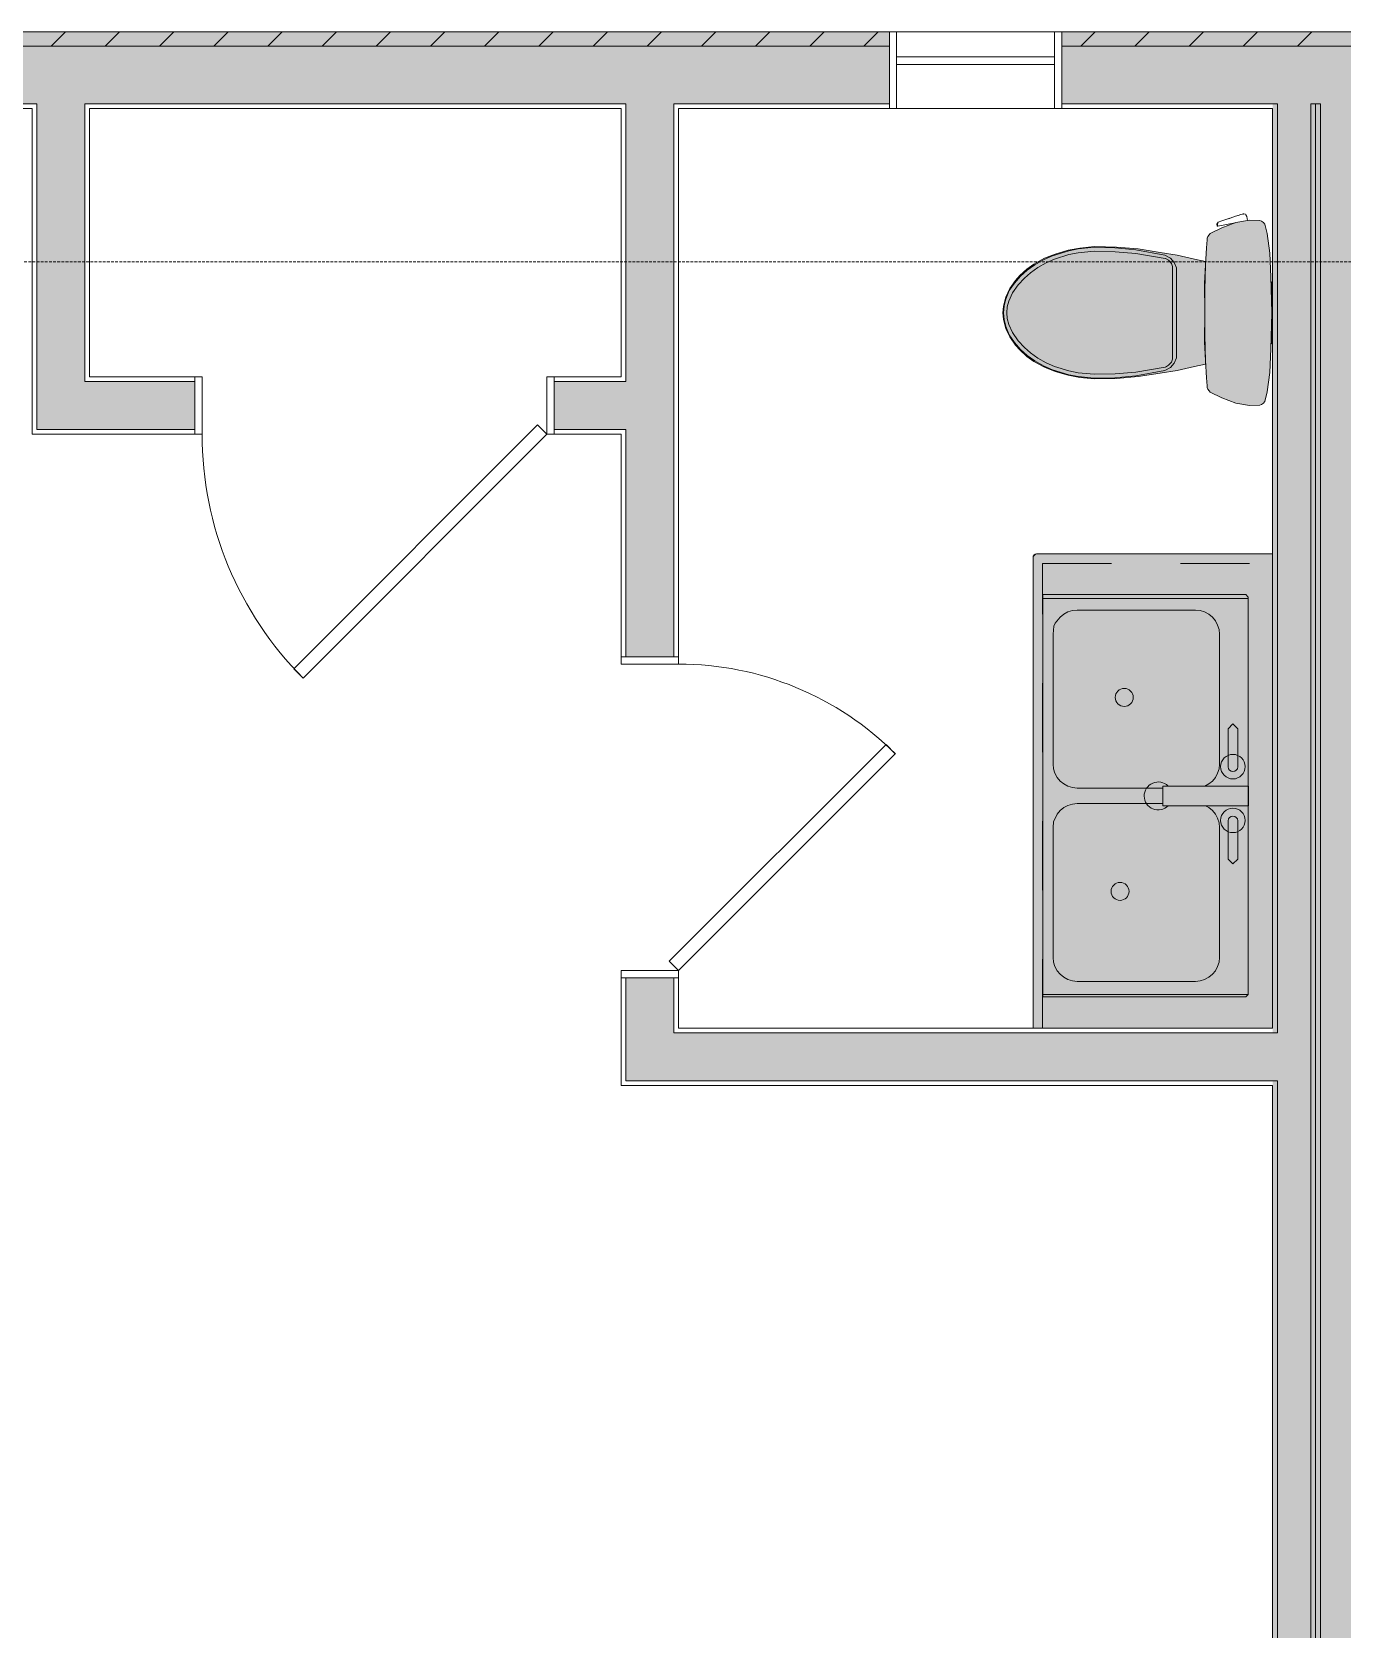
# Model space of a CAD drawing. Header units: inches. Extents: x 99 to 15695, y -7208 to 2559.
# Drawn here: x 8073.6 to 8210.4, y -4565.7 to -4399 of the extents above; entities that cross this region are included whole.
import ezdxf

# ---------------------------------------------------------------- set-up
doc = ezdxf.new("R2010")
doc.units = ezdxf.units.IN
doc.header["$LTSCALE"] = 96
doc.header["$MEASUREMENT"] = 0
doc.linetypes.add('Dash', pattern=[0.225, 0.15, -0.075])
doc.linetypes.add('Dot', pattern=[0.15, 0.075, -0.075])
for name, color, linetype, lineweight, true_color in [('Cabinets_  Base', 7, 'Dot', 5, 0xd4b6b5), ('Cabinets_ Countertops', 7, 'Continuous', 5, 0x804040), ('CAD_  Default', 7, 'Continuous', 18, 0x000000), ('Hatch', 7, 'Continuous', 0, 0x919191)]:
    doc.layers.add(name, color=color, linetype=linetype, lineweight=lineweight, true_color=true_color)
for name, color, linetype, lineweight in [('Doors', 5, 'Continuous', 5), ('Fixtures_ Interior', 231, 'Continuous', 0), ('Walls_  Normal', 6, 'Continuous', 13), ('Windows', 5, 'Continuous', 5)]:
    doc.layers.add(name, color=color, linetype=linetype, lineweight=lineweight)

# ---------------------------------------------------------------- blocks, each defined once
blk = doc.blocks.new('Double Sink Wide')
at = {"layer": 'Fixtures_ Interior', "color": 17, "lineweight": 0, "true_color": 0x804040, "transparency": 33554687}
blk.add_line((-18.03, 1.31), (-17.7, 1.16), dxfattribs=at)
for points in [[(-21, 21.2), (-20.75, 21.45), (20.75, 21.45), (21, 21.2), (21, 0.06), (20.94, 0), (-20.94, 0), (-21, 0.06)], [(1.04, 21.49), (1.04, 12.55), (-1.02, 12.55), (-1.02, 21.49)]]:
    blk.add_lwpolyline(points, close=True, dxfattribs=at)
for points in [[(-7, 19.34), (-7.5, 19.84), (-7, 20.36), (-3.02, 20.36, -0.983051), (-3.02, 19.34)], [(2.62, 19.34, -0.983051), (2.62, 20.36), (6.61, 20.36), (7.1, 19.84), (6.61, 19.34)]]:
    blk.add_lwpolyline(points, format="xyb", close=True, dxfattribs=at)
for points in [[(-1.02, 16.93), (-1.23, 17.34), (-1.54, 17.71), (-1.92, 18.02), (-2.35, 18.26), (-2.82, 18.4), (-3.31, 18.45), (-16.88, 18.45), (-17.36, 18.4), (-17.83, 18.26), (-18.27, 18.02), (-18.64, 17.71), (-18.95, 17.34), (-19.19, 16.9), (-19.33, 16.43), (-19.38, 15.95), (-19.38, 3.58), (-19.33, 3.09), (-19.19, 2.62), (-18.95, 2.19), (-18.64, 1.81), (-18.03, 1.31)], [(1.93, 1.49), (2.72, 1.14), (3.31, 1.08), (16.88, 1.08), (17.36, 1.13), (17.83, 1.27), (18.27, 1.5), (18.64, 1.81), (18.95, 2.19), (19.19, 2.62), (19.33, 3.09), (19.38, 3.58), (19.38, 15.95), (19.33, 16.43), (19.19, 16.9), (18.95, 17.34), (18.64, 17.71), (18.27, 18.02), (17.83, 18.26), (17.36, 18.4), (16.88, 18.45), (3.31, 18.45), (2.82, 18.4), (2.35, 18.26), (1.92, 18.02), (1.54, 17.71), (1.23, 17.34), (1.04, 16.98)], [(-17.7, 1.16), (-16.88, 1.08), (-3.31, 1.08), (-2.82, 1.13), (-2.35, 1.27), (-1.92, 1.5), (-1.54, 1.81), (-1.23, 2.19), (-1, 2.62), (-0.86, 3.09), (-0.81, 3.58), (-0.81, 12.55)], [(0.81, 12.55), (0.81, 3.58), (0.86, 3.09), (1, 2.62), (1.23, 2.19), (1.54, 1.81), (1.92, 1.5)]]:
    blk.add_lwpolyline(points, dxfattribs=at)
for centre, radius in [((-3.04, 19.85), 1.28), ((2.57, 19.85), 1.28), ((-10.27, 8.51), 0.938), ((9.98, 8.07), 0.938)]:
    blk.add_circle(centre, radius, dxfattribs=at)
blk.add_arc((0.02, 12.05), 1.46, 135.5733, 45.5888, dxfattribs=at)
blk = doc.blocks.new('ADA Toilet')
at = {"layer": 'Fixtures_ Interior', "true_color": 0xffffff, "transparency": 33554687}
h = blk.add_hatch(color=7, dxfattribs=at)
h.dxf.hatch_style = 1
h.paths.add_polyline_path([(-2.364, 6.81), (-2.347, 6.857), (-2.315, 6.906), (-2.278, 6.936), (-2.274, 6.939), (-2.264, 6.943), (-2.234, 6.954), (-2.017, 7.008), (-1.498, 7.074), (-0.873, 7.106), (0.082, 7.124), (1.036, 7.106), (1.661, 7.074), (2.18, 7.008), (2.397, 6.954), (2.427, 6.943), (2.437, 6.939), (2.441, 6.936), (2.478, 6.906), (2.51, 6.857), (2.527, 6.81), (2.54, 6.532), (2.475, 6.177), (2.335, 5.806), (2.182, 5.498), (2.151, 5.463), (2.106, 5.432), (2.062, 5.416), (2.058, 5.415), (2.047, 5.414), (2.016, 5.411), (1.804, 5.4), (1.35, 5.367), (0.854, 5.347), (0.082, 5.351), (-0.691, 5.347), (-1.187, 5.367), (-1.641, 5.4), (-1.853, 5.411), (-1.884, 5.414), (-1.895, 5.415), (-1.899, 5.416), (-1.943, 5.432), (-1.988, 5.463), (-2.019, 5.498), (-2.172, 5.806), (-2.312, 6.177), (-2.377, 6.532)])
h = blk.add_hatch(color=7, dxfattribs=at)
h.dxf.hatch_style = 1
edge = h.paths.add_edge_path()
edge.add_line((-1.281, 5.374), (-1.344, 5.076))
edge.add_line((-1.344, 5.076), (-1.444, 4.622))
edge.add_line((-1.444, 4.622), (-1.516, 4.167))
edge.add_line((-1.516, 4.167), (-1.611, 3.588))
edge.add_line((-1.611, 3.588), (-1.66, 3.009))
edge.add_line((-1.66, 3.009), (-1.673, 2.43))
edge.add_line((-1.673, 2.43), (-1.634, 2.036))
edge.add_line((-1.634, 2.036), (-1.575, 1.726))
edge.add_line((-1.575, 1.726), (-1.476, 1.386))
edge.add_line((-1.476, 1.386), (-1.364, 1.099))
edge.add_line((-1.364, 1.099), (-1.208, 0.821))
edge.add_line((-1.208, 0.821), (-1.074, 0.635))
edge.add_line((-1.074, 0.635), (-0.905, 0.447))
edge.add_line((-0.905, 0.447), (-0.774, 0.335))
edge.add_line((-0.774, 0.335), (-0.559, 0.185))
edge.add_line((-0.559, 0.185), (-0.332, 0.077))
edge.add_line((-0.332, 0.077), (-0.096, 0.02))
edge.add_line((-0.096, 0.02), (0.082, 0))
edge.add_line((0.082, 0), (0.26, 0.02))
edge.add_line((0.26, 0.02), (0.495, 0.077))
edge.add_line((0.495, 0.077), (0.722, 0.185))
edge.add_line((0.722, 0.185), (0.937, 0.335))
edge.add_line((0.937, 0.335), (1.068, 0.447))
edge.add_line((1.068, 0.447), (1.237, 0.635))
edge.add_line((1.237, 0.635), (1.371, 0.821))
edge.add_line((1.371, 0.821), (1.527, 1.099))
edge.add_line((1.527, 1.099), (1.639, 1.386))
edge.add_line((1.639, 1.386), (1.738, 1.726))
edge.add_line((1.738, 1.726), (1.797, 2.036))
edge.add_line((1.797, 2.036), (1.836, 2.43))
edge.add_line((1.836, 2.43), (1.823, 3.009))
edge.add_line((1.823, 3.009), (1.774, 3.588))
edge.add_line((1.774, 3.588), (1.679, 4.167))
edge.add_line((1.679, 4.167), (1.608, 4.622))
edge.add_line((1.608, 4.622), (1.507, 5.076))
edge.add_line((1.507, 5.076), (1.444, 5.374))
edge.add_arc((0.082, 45.43), 40.08, 268.0517, 271.9483, ccw=False)
at = {"layer": 'Fixtures_ Interior', "color": 17, "true_color": 0x804040, "transparency": 33554687}
blk.add_line((-2.217, 5.695), (-2.304, 6.157), dxfattribs=at)
for points in [[(-2.364, 6.81), (-2.347, 6.857), (-2.315, 6.906), (-2.278, 6.936), (-2.274, 6.939), (-2.264, 6.943), (-2.234, 6.954), (-2.017, 7.008), (-1.498, 7.074), (-0.873, 7.106), (0.082, 7.124), (1.036, 7.106), (1.661, 7.074), (2.18, 7.008), (2.397, 6.954), (2.427, 6.943), (2.437, 6.939), (2.441, 6.936), (2.478, 6.906), (2.51, 6.857), (2.527, 6.81), (2.54, 6.532), (2.475, 6.177), (2.335, 5.806), (2.182, 5.498), (2.151, 5.463), (2.106, 5.432), (2.062, 5.416), (2.058, 5.415), (2.047, 5.414), (2.016, 5.411), (1.804, 5.4), (1.35, 5.367), (0.854, 5.347), (0.082, 5.351), (-0.691, 5.347), (-1.187, 5.367), (-1.641, 5.4), (-1.853, 5.411), (-1.884, 5.414), (-1.895, 5.415), (-1.899, 5.416), (-1.943, 5.432), (-1.988, 5.463), (-2.019, 5.498), (-2.172, 5.806), (-2.312, 6.177), (-2.377, 6.532)], [(-0.706, 0.309), (-0.891, 0.471), (-1.048, 0.646), (-1.193, 0.846), (-1.333, 1.091), (-1.43, 1.317), (-1.561, 1.75), (-1.61, 1.992), (-1.656, 2.419), (-1.642, 2.969), (-1.589, 3.52), (-1.45, 4.296), (-1.367, 4.438), (-1.251, 4.543), (-1.113, 4.602), (1.276, 4.602), (1.414, 4.543), (1.53, 4.438), (1.613, 4.296), (1.752, 3.52), (1.805, 2.969), (1.819, 2.419), (1.773, 1.992), (1.724, 1.75), (1.593, 1.317), (1.496, 1.091), (1.356, 0.846), (1.211, 0.646), (1.054, 0.471), (0.869, 0.309), (0.669, 0.17), (0.445, 0.077), (0.263, 0.036), (0.082, 0.018), (-0.1, 0.036), (-0.282, 0.077), (-0.506, 0.17)]]:
    blk.add_lwpolyline(points, close=True, dxfattribs=at)
for points in [[(0.901, 7.109), (0.858, 7.137), (0.838, 7.137), (0.082, 7.148), (-0.675, 7.137), (-0.695, 7.137), (-0.738, 7.109)], [(-2.368, 6.484), (-2.467, 6.466), (-2.514, 6.442), (-2.53, 6.426), (-2.54, 6.384), (-2.538, 6.375), (-2.52, 6.308), (-2.5, 6.24), (-2.477, 6.169), (-2.497, 6.23)], [(-2.537, 6.373), (-2.535, 6.365), (-2.533, 6.357)], [(-2.41, 5.977), (-2.452, 6.097), (-2.477, 6.169)], [(-2.293, 5.693), (-2.267, 5.685), (-2.217, 5.695), (-2.214, 5.682), (-2.264, 5.672), (-2.292, 5.684), (-2.316, 5.705), (-2.355, 5.803), (-2.423, 6.013)]]:
    blk.add_lwpolyline(points, dxfattribs=at)
blk.add_lwpolyline([(-1.281, 5.374), (-1.344, 5.076), (-1.444, 4.622), (-1.516, 4.167), (-1.611, 3.588), (-1.66, 3.009), (-1.673, 2.43), (-1.634, 2.036), (-1.575, 1.726), (-1.476, 1.386), (-1.364, 1.099), (-1.208, 0.821), (-1.074, 0.635), (-0.905, 0.447), (-0.774, 0.335), (-0.559, 0.185), (-0.332, 0.077), (-0.096, 0.02), (0.082, 0), (0.26, 0.02), (0.495, 0.077), (0.722, 0.185), (0.937, 0.335), (1.068, 0.447), (1.237, 0.635), (1.371, 0.821), (1.527, 1.099), (1.639, 1.386), (1.738, 1.726), (1.797, 2.036), (1.836, 2.43), (1.823, 3.009), (1.774, 3.588), (1.679, 4.167), (1.608, 4.622), (1.507, 5.076), (1.444, 5.374, -0.017004)], format="xyb", close=True, dxfattribs=at)
at = {"layer": 'Fixtures_ Interior', "transparency": 33554687}
for points in [[(1.519, 4.304), (1.653, 3.526), (1.701, 2.974), (1.713, 2.422), (1.673, 1.993), (1.624, 1.752), (1.506, 1.372), (1.408, 1.146), (1.283, 0.927), (1.139, 0.728), (1.003, 0.577), (0.826, 0.404), (0.608, 0.257), (0.392, 0.153), (0.237, 0.117), (0.082, 0.101), (-0.074, 0.117), (-0.229, 0.153), (-0.445, 0.257), (-0.663, 0.404), (-0.84, 0.577), (-0.976, 0.728), (-1.12, 0.927), (-1.245, 1.146), (-1.343, 1.372), (-1.461, 1.752), (-1.509, 1.993), (-1.55, 2.422), (-1.538, 2.974), (-1.49, 3.526), (-1.356, 4.304)], [(1.519, 4.307), (1.474, 4.39), (1.389, 4.466), (1.308, 4.498), (0.082, 4.499), (-1.145, 4.498), (-1.226, 4.466), (-1.311, 4.39), (-1.356, 4.307)]]:
    blk.add_lwpolyline(points, dxfattribs=at)

msp = doc.modelspace()

# ---------------------------------------------------------------- linework, layer by layer
at = {"layer": 'Cabinets_  Base', "transparency": 33554687}
for p, q in [((8179.12, -4454.5), (8203.12, -4454.5)), ((8179.12, -4503), (8179.12, -4454.5)), ((8203.12, -4503), (8179.12, -4503))]:
    msp.add_line(p, q, dxfattribs=at)
msp.add_lwpolyline([(8203.12, -4454.5), (8203.12, -4503), (8179.12, -4503), (8179.12, -4454.5)], close=True, dxfattribs=at)
at = {"layer": 'Cabinets_  Base', "color": 252, "true_color": 0x949494, "transparency": 33554623}
for points in [[(8179.12, -4454.5), (8203.12, -4454.5), (8179.12, -4454.5), (8203.12, -4503)], [(8203.12, -4503), (8179.12, -4503), (8203.12, -4503), (8179.12, -4454.5)]]:
    msp.add_solid(points, dxfattribs=at)
at = {"layer": 'Cabinets_ Countertops', "transparency": 33554687}
msp.add_lwpolyline([(8203.12, -4453.5), (8203.12, -4503), (8178.12, -4503), (8178.12, -4453.85, -0.414214), (8178.47, -4453.5)], format="xyb", close=True, dxfattribs=at)
msp.add_lwpolyline([(8179.13, -4499.49), (8200.57, -4499.49), (8200.57, -4458.14), (8179.13, -4458.14)], close=True, dxfattribs=at)
at = {"layer": 'CAD_  Default', "transparency": 33554687}
msp.add_lwpolyline([(8203.12, -4453.5), (8203.12, -4503), (8178.12, -4503), (8178.12, -4453.85, -0.414214), (8178.47, -4453.5)], format="xyb", close=True, dxfattribs=at)
msp.add_lwpolyline([(8179.13, -4499.49), (8200.57, -4499.49), (8200.57, -4458.14), (8179.13, -4458.14)], close=True, dxfattribs=at)
at = {"layer": 'CAD_  Default', "color": 252, "true_color": 0x949494, "transparency": 33554623}
for points in [[(8178.12, -4453.85), (8178.14, -4453.72), (8178.12, -4453.85), (8178.42, -4453.5)], [(8178.47, -4453.5), (8178.12, -4453.85), (8178.47, -4453.5), (8178.42, -4453.5)], [(8178.12, -4453.85), (8178.47, -4453.5), (8178.12, -4453.85), (8179.13, -4458.14)], [(8178.12, -4453.81), (8178.14, -4453.72), (8178.12, -4453.81), (8178.12, -4453.85)], [(8178.12, -4453.81), (8178.13, -4453.76), (8178.12, -4453.81), (8178.14, -4453.72)], [(8178.12, -4503), (8178.12, -4453.85), (8178.12, -4503), (8179.13, -4458.14)], [(8178.14, -4453.72), (8178.33, -4453.53), (8178.14, -4453.72), (8178.42, -4453.5)], [(8178.29, -4453.55), (8178.33, -4453.53), (8178.29, -4453.55), (8178.14, -4453.72)], [(8178.14, -4453.72), (8178.16, -4453.68), (8178.14, -4453.72), (8178.29, -4453.55)], [(8178.22, -4453.6), (8178.29, -4453.55), (8178.22, -4453.6), (8178.16, -4453.68)], [(8178.19, -4453.64), (8178.22, -4453.6), (8178.19, -4453.64), (8178.16, -4453.68)], [(8178.25, -4453.57), (8178.29, -4453.55), (8178.25, -4453.57), (8178.22, -4453.6)], [(8178.33, -4453.53), (8178.38, -4453.51), (8178.33, -4453.53), (8178.42, -4453.5)], [(8178.47, -4453.5), (8200.57, -4458.14), (8178.47, -4453.5), (8179.13, -4458.14)], [(8203.12, -4453.5), (8200.57, -4458.14), (8203.12, -4453.5), (8178.47, -4453.5)], [(8203.12, -4453.5), (8203.12, -4503), (8203.12, -4453.5), (8200.57, -4458.14)], [(8179.13, -4458.14), (8179.13, -4499.49), (8179.13, -4458.14), (8178.12, -4503)], [(8203.12, -4503), (8200.57, -4499.49), (8203.12, -4503), (8200.57, -4458.14)], [(8178.12, -4503), (8179.13, -4499.49), (8178.12, -4503), (8200.57, -4499.49)], [(8203.12, -4503), (8178.12, -4503), (8203.12, -4503), (8200.57, -4499.49)]]:
    msp.add_solid(points, dxfattribs=at)
at = {"layer": 'Doors', "linetype": 'Dash', "ltscale": 0.02, "transparency": 33554687}
msp.add_line((7915.12, -4423), (9355.12, -4423), dxfattribs=at)
at = {"layer": 'Doors', "transparency": 33554687}
for p, q in [((8090.62, -4435), (8091.37, -4435)), ((8090.62, -4441), (8090.62, -4435)), ((8091.37, -4441), (8091.37, -4435)), ((8127.37, -4435), (8128.12, -4435)), ((8127.37, -4441), (8127.37, -4435)), ((8128.12, -4441), (8128.12, -4435)), ((8126.39, -4440.03), (8100.94, -4465.48)), ((8126.39, -4440.03), (8127.37, -4441)), ((8090.62, -4441), (8091.37, -4441)), ((8127.37, -4441), (8101.91, -4466.46)), ((8127.37, -4441), (8128.12, -4441)), ((8101.91, -4466.46), (8100.94, -4465.48)), ((8135.12, -4465), (8135.12, -4464.25)), ((8141.12, -4464.25), (8135.12, -4464.25)), ((8141.12, -4465), (8135.12, -4465)), ((8141.12, -4465), (8141.12, -4464.25)), ((8140.14, -4496.03), (8162.77, -4473.4)), ((8163.74, -4474.37), (8162.77, -4473.4)), ((8141.12, -4497), (8163.74, -4474.37)), ((8135.12, -4497.75), (8135.12, -4497)), ((8141.12, -4497), (8135.12, -4497)), ((8140.14, -4496.03), (8141.12, -4497)), ((8141.12, -4497.75), (8141.12, -4497)), ((8141.12, -4497.75), (8135.12, -4497.75))]:
    msp.add_line(p, q, dxfattribs=at)
for centre, radius, start, end in [((8127.37, -4441), 36, 180, 225), ((8141.12, -4497), 32, 45, 90)]:
    msp.add_arc(centre, radius, start, end, dxfattribs=at)
at = {"layer": 'Hatch', "color": 1, "transparency": 33554687}
for p, q in [((8075.61, -4400.5), (8077.11, -4399)), ((8081.26, -4400.5), (8082.76, -4399)), ((8086.92, -4400.5), (8088.42, -4399)), ((8092.58, -4400.5), (8094.08, -4399)), ((8098.23, -4400.5), (8099.73, -4399)), ((8103.89, -4400.5), (8105.39, -4399)), ((8109.55, -4400.5), (8111.05, -4399)), ((8115.2, -4400.5), (8116.7, -4399)), ((8120.86, -4400.5), (8122.36, -4399)), ((8126.52, -4400.5), (8128.02, -4399)), ((8132.18, -4400.5), (8133.68, -4399)), ((8137.83, -4400.5), (8139.33, -4399)), ((8143.49, -4400.5), (8144.99, -4399)), ((8149.15, -4400.5), (8150.65, -4399)), ((8154.8, -4400.5), (8156.3, -4399)), ((8160.46, -4400.5), (8161.96, -4399)), ((8183.09, -4400.5), (8184.59, -4399)), ((8188.74, -4400.5), (8190.24, -4399)), ((8194.4, -4400.5), (8195.9, -4399)), ((8200.06, -4400.5), (8201.56, -4399)), ((8205.71, -4400.5), (8207.21, -4399))]:
    msp.add_line(p, q, dxfattribs=at)
at = {"layer": 'Walls_  Normal', "transparency": 33554687}
for p, q in [((7999.12, -4399), (8163.12, -4399)), ((7999.12, -4400.5), (8163.12, -4400.5)), ((8163.12, -4399), (8163.12, -4407)), ((8163.12, -4400.5), (8163.12, -4406.5)), ((8181.12, -4399), (8249.12, -4399)), ((8181.12, -4399), (8181.12, -4407)), ((8181.12, -4400.5), (8249.12, -4400.5)), ((8181.12, -4400.5), (8181.12, -4406.5)), ((7999.12, -4406.5), (8074.12, -4406.5)), ((7999.12, -4407), (8073.62, -4407)), ((8073.62, -4441), (8073.62, -4407)), ((8074.12, -4440.5), (8074.12, -4406.5)), ((8079.12, -4435.5), (8079.12, -4406.5)), ((8079.12, -4406.5), (8135.62, -4406.5)), ((8079.62, -4435), (8079.62, -4407)), ((8079.62, -4407), (8135.12, -4407)), ((8135.12, -4407), (8135.12, -4435)), ((8135.62, -4406.5), (8135.62, -4435.5)), ((8140.62, -4406.5), (8140.62, -4464.25)), ((8140.62, -4406.5), (8163.12, -4406.5)), ((8141.12, -4407), (8141.12, -4464.25)), ((8141.12, -4407), (8163.12, -4407)), ((8181.12, -4406.5), (8203.62, -4406.5)), ((8181.12, -4407), (8203.12, -4407)), ((8203.12, -4407), (8203.12, -4503)), ((8203.62, -4406.5), (8203.62, -4503.5)), ((8207.62, -4406.5), (8207.12, -4406.5)), ((8207.12, -4406.5), (8207.12, -4775.5)), ((8207.12, -4406.5), (8208.12, -4406.5)), ((8208.12, -4406.5), (8207.62, -4406.5)), ((8207.62, -4406.5), (8207.62, -4775.5)), ((8208.12, -4406.5), (8208.12, -4775.5)), ((8090.62, -4435.5), (8079.12, -4435.5)), ((8090.62, -4435), (8079.62, -4435)), ((8090.62, -4441), (8090.62, -4435)), ((8090.62, -4440.5), (8090.62, -4435.5)), ((8128.12, -4441), (8128.12, -4435)), ((8135.12, -4435), (8128.12, -4435)), ((8128.12, -4440.5), (8128.12, -4435.5)), ((8135.62, -4435.5), (8128.12, -4435.5)), ((8074.12, -4440.5), (8079.12, -4440.5)), ((8090.62, -4440.5), (8079.12, -4440.5)), ((8135.62, -4440.5), (8128.12, -4440.5)), ((8135.62, -4440.5), (8135.62, -4464.25)), ((8090.62, -4441), (8073.62, -4441)), ((8135.12, -4441), (8128.12, -4441)), ((8135.12, -4441), (8135.12, -4464.25)), ((8141.12, -4464.25), (8135.12, -4464.25)), ((8140.62, -4464.25), (8135.62, -4464.25)), ((8141.12, -4497.75), (8135.12, -4497.75)), ((8135.12, -4497.75), (8135.12, -4509)), ((8140.62, -4497.75), (8135.62, -4497.75)), ((8135.62, -4497.75), (8135.62, -4508.5)), ((8140.62, -4497.75), (8140.62, -4503.5)), ((8141.12, -4497.75), (8141.12, -4503)), ((8140.62, -4503.5), (8203.62, -4503.5)), ((8141.12, -4503), (8203.12, -4503)), ((8135.62, -4508.5), (8140.62, -4508.5)), ((8140.62, -4508.5), (8203.62, -4508.5)), ((8203.62, -4508.5), (8203.62, -4775.5)), ((8135.12, -4509), (8203.12, -4509)), ((8203.12, -4509), (8203.12, -4775))]:
    msp.add_line(p, q, dxfattribs=at)
at = {"layer": 'Walls_  Normal', "color": 252, "true_color": 0x949494, "transparency": 33554687}
for points in [[(7999.12, -4399), (8163.12, -4399), (7999.12, -4400.5), (8163.12, -4400.5)], [(7999.12, -4400.5), (8163.12, -4400.5), (7999.12, -4406.5), (8163.12, -4406.5)], [(8181.12, -4399), (8249.12, -4399), (8181.12, -4400.5), (8249.12, -4400.5)], [(8181.12, -4400.5), (8249.12, -4400.5), (8181.12, -4406.5), (8249.12, -4406.5)], [(8074.12, -4440.5), (8074.12, -4406.5), (8079.12, -4440.5), (8079.12, -4406.5)], [(8140.62, -4406.5), (8140.62, -4464.25), (8135.62, -4406.5), (8135.62, -4464.25)], [(8207.12, -4406.5), (8207.12, -4775.5), (8203.62, -4406.5), (8203.62, -4775.5)], [(8207.62, -4406.5), (8207.62, -4775.5), (8207.12, -4406.5), (8207.12, -4775.5)], [(8208.12, -4406.5), (8208.12, -4775.5), (8207.62, -4406.5), (8207.62, -4775.5)], [(8211.62, -4406.5), (8211.62, -4775.5), (8208.12, -4406.5), (8208.12, -4775.5)], [(8090.62, -4440.5), (8079.12, -4440.5), (8090.62, -4435.5), (8079.12, -4435.5)], [(8135.62, -4440.5), (8128.12, -4440.5), (8135.62, -4435.5), (8128.12, -4435.5)], [(8140.62, -4497.75), (8140.62, -4508.5), (8135.62, -4497.75), (8135.62, -4508.5)], [(8140.62, -4503.5), (8203.62, -4503.5), (8140.62, -4508.5), (8203.62, -4508.5)]]:
    msp.add_solid(points, dxfattribs=at)
at = {"layer": 'Walls_  Normal', "color": 236, "true_color": 0x7a003d, "transparency": 33554687}
for points in [[(8203.62, -4406.5), (8203.62, -4503.5), (8203.12, -4406.5), (8203.12, -4503.5)], [(8203.62, -4508.5), (8203.62, -4775.5), (8203.12, -4508.5), (8203.12, -4775.5)]]:
    msp.add_solid(points, dxfattribs=at)
at = {"layer": 'Windows', "transparency": 33554687}
for p, q in [((8163.12, -4399), (8181.12, -4399)), ((8163.87, -4399), (8163.12, -4399)), ((8163.12, -4399), (8163.12, -4407)), ((8163.87, -4399), (8163.87, -4407)), ((8181.12, -4399), (8180.37, -4399)), ((8180.37, -4399), (8180.37, -4407)), ((8181.12, -4399), (8181.12, -4407)), ((8180.37, -4401.6), (8163.87, -4401.6)), ((8180.37, -4402.4), (8163.87, -4402.4)), ((8163.12, -4407), (8181.12, -4407)), ((8163.87, -4407), (8163.12, -4407)), ((8181.12, -4407), (8180.37, -4407))]:
    msp.add_line(p, q, dxfattribs=at)

# ---------------------------------------------------------------- block references
at = {"layer": 'Fixtures_ Interior', "transparency": 33554687, "xscale": 3.938678414096916, "yscale": 3.938678414096916, "zscale": 3.938678414096916, "rotation": 270}
msp.add_blockref('ADA Toilet', (8174.97, -4428), dxfattribs=at)
at = {"layer": 'Fixtures_ Interior', "transparency": 33554687, "rotation": 270}
msp.add_blockref('Double Sink Wide', (8179.13, -4478.75), dxfattribs=at)

doc.saveas('drawing.dxf')
